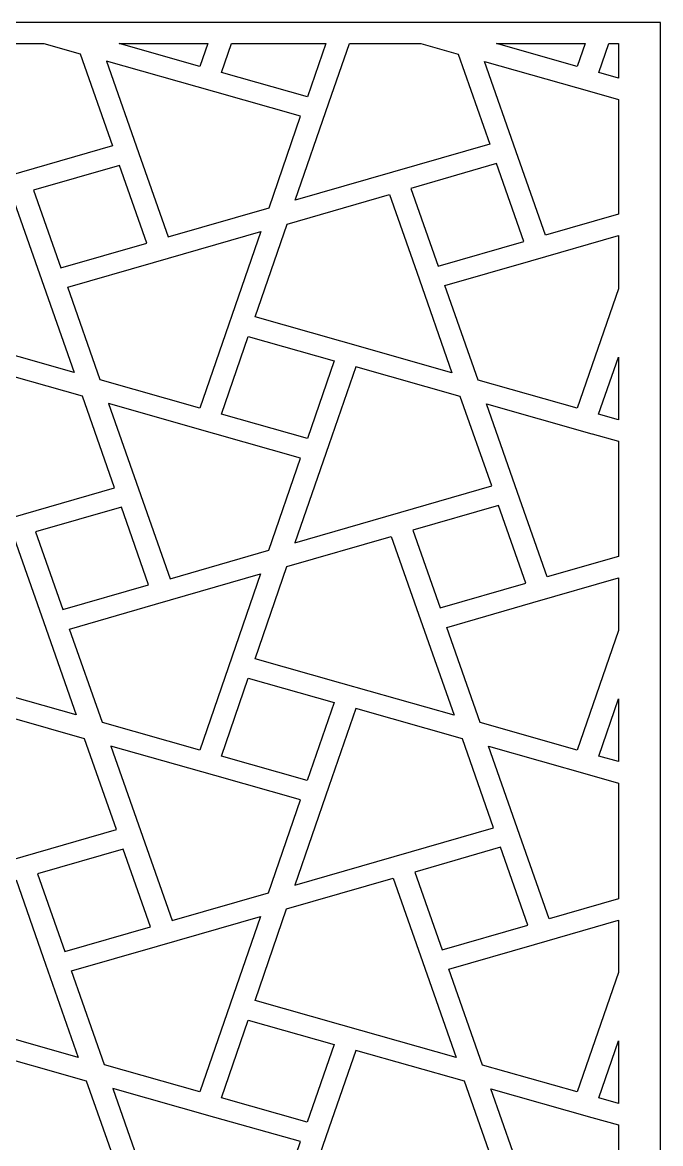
# Model space of a CAD drawing. Header units: centimetres. Extents: x 22.17 to 27, y -0.15 to 9.
# Drawn here: x 24.258 to 27, y 4.188 to 9.001 of the extents above; entities that cross this region are included whole.
import ezdxf

# ---------------------------------------------------------------- set-up
doc = ezdxf.new("R2010")
doc.units = ezdxf.units.CM
doc.header["$MEASUREMENT"] = 0
doc.layers.add('layer 1', color=7, linetype='Continuous')

msp = doc.modelspace()

# ---------------------------------------------------------------- linework, layer by layer
at = {"layer": 'layer 1', "color": 250}
for points, knots in [([(22.16623, -0.15276), (22.16623, -0.15276), (22.16623, -0.10333), (22.16623, -0.10333), (22.16623, -0.10333), (22.16623, -0.10333), (22.16623, 0.26172), (22.16623, 0.26172), (22.16623, 0.26172), (22.16623, 0.26172), (22.16623, 0.3568), (22.16623, 0.3568), (22.16623, 0.3568), (22.16623, 0.3568), (22.16623, 0.77526), (22.16623, 0.77526), (22.16623, 0.77526), (22.16623, 0.77526), (22.16623, 1.12919), (22.16623, 1.12919), (22.16623, 1.12919), (22.16623, 1.12919), (22.16623, 1.27306), (22.16623, 1.27306), (22.16623, 1.27306), (22.16623, 1.27306), (22.16623, 1.36427), (22.16623, 1.36427), (22.16623, 1.36427), (22.16623, 1.36427), (22.16623, 1.7291), (22.16623, 1.7291), (22.16623, 1.7291), (22.16623, 1.7291), (22.16623, 1.82413), (22.16623, 1.82413), (22.16623, 1.82413), (22.16623, 1.82413), (22.16623, 2.24503), (22.16623, 2.24503), (22.16623, 2.24503), (22.16623, 2.24503), (22.16623, 2.59707), (22.16623, 2.59707), (22.16623, 2.59707), (22.16623, 2.59707), (22.16623, 2.74019), (22.16623, 2.74019), (22.16623, 2.74019), (22.16623, 2.74019), (22.16623, 2.8316), (22.16623, 2.8316), (22.16623, 2.8316), (22.16623, 2.8316), (22.16623, 3.19648), (22.16623, 3.19648), (22.16623, 3.19648), (22.16623, 3.19648), (22.16623, 3.29142), (22.16623, 3.29142), (22.16623, 3.29142), (22.16623, 3.29142), (22.16623, 3.71458), (22.16623, 3.71458), (22.16623, 3.71458), (22.16623, 3.71458), (22.16623, 4.06454), (22.16623, 4.06454), (22.16623, 4.06454), (22.16623, 4.06454), (22.16623, 4.20776), (22.16623, 4.20776), (22.16623, 4.20776), (22.16623, 4.20776), (22.16623, 4.29885), (22.16623, 4.29885), (22.16623, 4.29885), (22.16623, 4.29885), (22.16623, 4.66385), (22.16623, 4.66385), (22.16623, 4.66385), (22.16623, 4.66385), (22.16623, 4.75893), (22.16623, 4.75893), (22.16623, 4.75893), (22.16623, 4.75893), (22.16623, 5.18455), (22.16623, 5.18455), (22.16623, 5.18455), (22.16623, 5.18455), (22.16623, 5.53186), (22.16623, 5.53186), (22.16623, 5.53186), (22.16623, 5.53186), (22.16623, 5.67516), (22.16623, 5.67516), (22.16623, 5.67516), (22.16623, 5.67516), (22.16623, 5.7664), (22.16623, 5.7664), (22.16623, 5.7664), (22.16623, 5.7664), (22.16623, 6.13115), (22.16623, 6.13115), (22.16623, 6.13115), (22.16623, 6.13115), (22.16623, 6.22638), (22.16623, 6.22638), (22.16623, 6.22638), (22.16623, 6.22638), (22.16623, 6.6541), (22.16623, 6.6541), (22.16623, 6.6541), (22.16623, 6.6541), (22.16623, 6.99869), (22.16623, 6.99869), (22.16623, 6.99869), (22.16623, 6.99869), (22.16623, 7.14261), (22.16623, 7.14261), (22.16623, 7.14261), (22.16623, 7.14261), (22.16623, 7.23379), (22.16623, 7.23379), (22.16623, 7.23379), (22.16623, 7.23379), (22.16623, 7.59864), (22.16623, 7.59864), (22.16623, 7.59864), (22.16623, 7.59864), (22.16623, 7.69366), (22.16623, 7.69366), (22.16623, 7.69366), (22.16623, 7.69366), (22.16623, 8.12407), (22.16623, 8.12407), (22.16623, 8.12407), (22.16623, 8.12407), (22.16623, 8.46601), (22.16623, 8.46601), (22.16623, 8.46601), (22.16623, 8.46601), (22.16623, 8.60998), (22.16623, 8.60998), (22.16623, 8.60998), (22.16623, 8.60998), (22.16623, 8.70122), (22.16623, 8.70122), (22.16623, 8.70122), (22.16623, 8.70122), (22.16623, 9.00077), (22.16623, 9.00077), (22.16623, 9.00077), (22.16623, 9.00077), (26.99977, 9.00077), (26.99977, 9.00077), (26.99977, 9.00077), (26.99977, 9.00077), (26.99977, 8.71055), (26.99977, 8.71055), (26.99977, 8.71055), (26.99977, 8.71055), (26.99977, 8.61886), (26.99977, 8.61886), (26.99977, 8.61886), (26.99977, 8.61886), (26.99977, 8.38246), (26.99977, 8.38246), (26.99977, 8.38246), (26.99977, 8.38246), (26.99977, 8.08891), (26.99977, 8.08891), (26.99977, 8.08891), (26.99977, 8.08891), (26.99977, 7.70438), (26.99977, 7.70438), (26.99977, 7.70438), (26.99977, 7.70438), (26.99977, 7.61284), (26.99977, 7.61284), (26.99977, 7.61284), (26.99977, 7.61284), (26.99977, 7.24316), (26.99977, 7.24316), (26.99977, 7.24316), (26.99977, 7.24316), (26.99977, 7.15163), (26.99977, 7.15163), (26.99977, 7.15163), (26.99977, 7.15163), (26.99977, 6.91528), (26.99977, 6.91528), (26.99977, 6.91528), (26.99977, 6.91528), (26.99977, 6.62165), (26.99977, 6.62165), (26.99977, 6.62165), (26.99977, 6.62165), (26.99977, 6.23686), (26.99977, 6.23686), (26.99977, 6.23686), (26.99977, 6.23686), (26.99977, 6.14559), (26.99977, 6.14559), (26.99977, 6.14559), (26.99977, 6.14559), (26.99977, 5.77581), (26.99977, 5.77581), (26.99977, 5.77581), (26.99977, 5.77581), (26.99977, 5.68406), (26.99977, 5.68406), (26.99977, 5.68406), (26.99977, 5.68406), (26.99977, 5.4479), (26.99977, 5.4479), (26.99977, 5.4479), (26.99977, 5.4479), (26.99977, 5.15446), (26.99977, 5.15446), (26.99977, 5.15446), (26.99977, 5.15446), (26.99977, 4.76954), (26.99977, 4.76954), (26.99977, 4.76954), (26.99977, 4.76954), (26.99977, 4.67812), (26.99977, 4.67812), (26.99977, 4.67812), (26.99977, 4.67812), (26.99977, 4.30858), (26.99977, 4.30858), (26.99977, 4.30858), (26.99977, 4.30858), (26.99977, 4.21673), (26.99977, 4.21673), (26.99977, 4.21673), (26.99977, 4.21673), (26.99977, 3.98074), (26.99977, 3.98074), (26.99977, 3.98074), (26.99977, 3.98074), (26.99977, 3.68724), (26.99977, 3.68724), (26.99977, 3.68724), (26.99977, 3.68724), (26.99977, 3.30216), (26.99977, 3.30216), (26.99977, 3.30216), (26.99977, 3.30216), (26.99977, 3.21065), (26.99977, 3.21065), (26.99977, 3.21065), (26.99977, 3.21065), (26.99977, 2.84103), (26.99977, 2.84103), (26.99977, 2.84103), (26.99977, 2.84103), (26.99977, 2.74949), (26.99977, 2.74949), (26.99977, 2.74949), (26.99977, 2.74949), (26.99977, 2.51344), (26.99977, 2.51344), (26.99977, 2.51344), (26.99977, 2.51344), (26.99977, 2.22), (26.99977, 2.22), (26.99977, 2.22), (26.99977, 2.22), (26.99977, 1.83465), (26.99977, 1.83465), (26.99977, 1.83465), (26.99977, 1.83465), (26.99977, 1.74346), (26.99977, 1.74346), (26.99977, 1.74346), (26.99977, 1.74346), (26.99977, 1.3736), (26.99977, 1.3736), (26.99977, 1.3736), (26.99977, 1.3736), (26.99977, 1.28193), (26.99977, 1.28193), (26.99977, 1.28193), (26.99977, 1.28193), (26.99977, 1.04618), (26.99977, 1.04618), (26.99977, 1.04618), (26.99977, 1.04618), (26.99977, 0.75299), (26.99977, 0.75299), (26.99977, 0.75299), (26.99977, 0.75299), (26.99977, 0.36727), (26.99977, 0.36727), (26.99977, 0.36727), (26.99977, 0.36727), (26.99977, 0.27598), (26.99977, 0.27598), (26.99977, 0.27598), (26.99977, 0.27598), (26.99977, -0.09355), (26.99977, -0.09355), (26.99977, -0.09355), (26.99977, -0.09355), (26.99977, -0.15276), (26.99977, -0.15276), (26.99977, -0.15276), (26.99977, -0.15276), (22.16623, -0.15276), (22.16623, -0.15276)], [0, 0, 0, 0, 0.0126582, 0.0126582, 0.0126582, 0.0126582, 0.0253165, 0.0253165, 0.0253165, 0.0253165, 0.0379747, 0.0379747, 0.0379747, 0.0379747, 0.0506329, 0.0506329, 0.0506329, 0.0506329, 0.0632911, 0.0632911, 0.0632911, 0.0632911, 0.0759494, 0.0759494, 0.0759494, 0.0759494, 0.0886076, 0.0886076, 0.0886076, 0.0886076, 0.1012658, 0.1012658, 0.1012658, 0.1012658, 0.1139241, 0.1139241, 0.1139241, 0.1139241, 0.1265823, 0.1265823, 0.1265823, 0.1265823, 0.1392405, 0.1392405, 0.1392405, 0.1392405, 0.1518987, 0.1518987, 0.1518987, 0.1518987, 0.164557, 0.164557, 0.164557, 0.164557, 0.1772152, 0.1772152, 0.1772152, 0.1772152, 0.1898734, 0.1898734, 0.1898734, 0.1898734, 0.2025316, 0.2025316, 0.2025316, 0.2025316, 0.2151899, 0.2151899, 0.2151899, 0.2151899, 0.2278481, 0.2278481, 0.2278481, 0.2278481, 0.2405063, 0.2405063, 0.2405063, 0.2405063, 0.2531646, 0.2531646, 0.2531646, 0.2531646, 0.2658228, 0.2658228, 0.2658228, 0.2658228, 0.278481, 0.278481, 0.278481, 0.278481, 0.2911392, 0.2911392, 0.2911392, 0.2911392, 0.3037975, 0.3037975, 0.3037975, 0.3037975, 0.3164557, 0.3164557, 0.3164557, 0.3164557, 0.3291139, 0.3291139, 0.3291139, 0.3291139, 0.3417722, 0.3417722, 0.3417722, 0.3417722, 0.3544304, 0.3544304, 0.3544304, 0.3544304, 0.3670886, 0.3670886, 0.3670886, 0.3670886, 0.3797468, 0.3797468, 0.3797468, 0.3797468, 0.3924051, 0.3924051, 0.3924051, 0.3924051, 0.4050633, 0.4050633, 0.4050633, 0.4050633, 0.4177215, 0.4177215, 0.4177215, 0.4177215, 0.4303797, 0.4303797, 0.4303797, 0.4303797, 0.443038, 0.443038, 0.443038, 0.443038, 0.4556962, 0.4556962, 0.4556962, 0.4556962, 0.4683544, 0.4683544, 0.4683544, 0.4683544, 0.4810127, 0.4810127, 0.4810127, 0.4810127, 0.4936709, 0.4936709, 0.4936709, 0.4936709, 0.5063291, 0.5063291, 0.5063291, 0.5063291, 0.5189873, 0.5189873, 0.5189873, 0.5189873, 0.5316456, 0.5316456, 0.5316456, 0.5316456, 0.5443038, 0.5443038, 0.5443038, 0.5443038, 0.556962, 0.556962, 0.556962, 0.556962, 0.5696203, 0.5696203, 0.5696203, 0.5696203, 0.5822785, 0.5822785, 0.5822785, 0.5822785, 0.5949367, 0.5949367, 0.5949367, 0.5949367, 0.6075949, 0.6075949, 0.6075949, 0.6075949, 0.6202532, 0.6202532, 0.6202532, 0.6202532, 0.6329114, 0.6329114, 0.6329114, 0.6329114, 0.6455696, 0.6455696, 0.6455696, 0.6455696, 0.6582278, 0.6582278, 0.6582278, 0.6582278, 0.6708861, 0.6708861, 0.6708861, 0.6708861, 0.6835443, 0.6835443, 0.6835443, 0.6835443, 0.6962025, 0.6962025, 0.6962025, 0.6962025, 0.7088608, 0.7088608, 0.7088608, 0.7088608, 0.721519, 0.721519, 0.721519, 0.721519, 0.7341772, 0.7341772, 0.7341772, 0.7341772, 0.7468354, 0.7468354, 0.7468354, 0.7468354, 0.7594937, 0.7594937, 0.7594937, 0.7594937, 0.7721519, 0.7721519, 0.7721519, 0.7721519, 0.7848101, 0.7848101, 0.7848101, 0.7848101, 0.7974684, 0.7974684, 0.7974684, 0.7974684, 0.8101266, 0.8101266, 0.8101266, 0.8101266, 0.8227848, 0.8227848, 0.8227848, 0.8227848, 0.835443, 0.835443, 0.835443, 0.835443, 0.8481013, 0.8481013, 0.8481013, 0.8481013, 0.8607595, 0.8607595, 0.8607595, 0.8607595, 0.8734177, 0.8734177, 0.8734177, 0.8734177, 0.8860759, 0.8860759, 0.8860759, 0.8860759, 0.8987342, 0.8987342, 0.8987342, 0.8987342, 0.9113924, 0.9113924, 0.9113924, 0.9113924, 0.9240506, 0.9240506, 0.9240506, 0.9240506, 0.9367089, 0.9367089, 0.9367089, 0.9367089, 0.9493671, 0.9493671, 0.9493671, 0.9493671, 0.9620253, 0.9620253, 0.9620253, 0.9620253, 0.9746835, 0.9746835, 0.9746835, 0.9746835, 1, 1, 1, 1]), ([(24.3498, 8.91014), (24.3498, 8.91014), (24.04172, 8.91014), (24.04172, 8.91014), (24.04172, 8.91014), (24.04172, 8.91014), (23.95377, 8.65534), (23.95377, 8.65534), (23.95377, 8.65534), (23.95377, 8.65534), (23.80652, 8.22895), (23.80652, 8.22895), (23.80652, 8.22895), (23.80652, 8.22895), (24.64537, 8.47048), (24.64537, 8.47048), (24.64537, 8.47048), (24.64537, 8.47048), (24.50671, 8.86576), (24.50671, 8.86576), (24.50671, 8.86576), (24.50671, 8.86576), (24.3498, 8.91014), (24.3498, 8.91014)], [0, 0, 0, 0, 0.1428571, 0.1428571, 0.1428571, 0.1428571, 0.2857143, 0.2857143, 0.2857143, 0.2857143, 0.4285714, 0.4285714, 0.4285714, 0.4285714, 0.5714286, 0.5714286, 0.5714286, 0.5714286, 0.7142857, 0.7142857, 0.7142857, 0.7142857, 1, 1, 1, 1]), ([(25.05475, 8.91014), (25.05475, 8.91014), (24.67403, 8.91014), (24.67403, 8.91014), (24.67403, 8.91014), (24.67403, 8.91014), (25.02087, 8.81199), (25.02087, 8.81199), (25.02087, 8.81199), (25.02087, 8.81199), (25.05475, 8.91014), (25.05475, 8.91014)], [0, 0, 0, 0, 0.25, 0.25, 0.25, 0.25, 0.5, 0.5, 0.5, 0.5, 1, 1, 1, 1]), ([(25.56124, 8.91014), (25.56124, 8.91014), (25.15605, 8.91014), (25.15605, 8.91014), (25.15605, 8.91014), (25.15605, 8.91014), (25.11315, 8.78577), (25.11315, 8.78577), (25.11315, 8.78577), (25.11315, 8.78577), (25.48226, 8.68134), (25.48226, 8.68134), (25.48226, 8.68134), (25.48226, 8.68134), (25.56124, 8.91014), (25.56124, 8.91014)], [0, 0, 0, 0, 0.2, 0.2, 0.2, 0.2, 0.4, 0.4, 0.4, 0.4, 0.6, 0.6, 0.6, 0.6, 1, 1, 1, 1]), ([(25.97028, 8.91014), (25.97028, 8.91014), (25.66249, 8.91014), (25.66249, 8.91014), (25.66249, 8.91014), (25.66249, 8.91014), (25.57454, 8.65534), (25.57454, 8.65534), (25.57454, 8.65534), (25.57454, 8.65534), (25.42999, 8.23717), (25.42999, 8.23717), (25.42999, 8.23717), (25.42999, 8.23717), (26.26614, 8.47781), (26.26614, 8.47781), (26.26614, 8.47781), (26.26614, 8.47781), (26.13018, 8.86487), (26.13018, 8.86487), (26.13018, 8.86487), (26.13018, 8.86487), (25.97028, 8.91014), (25.97028, 8.91014)], [0, 0, 0, 0, 0.1428571, 0.1428571, 0.1428571, 0.1428571, 0.2857143, 0.2857143, 0.2857143, 0.2857143, 0.4285714, 0.4285714, 0.4285714, 0.4285714, 0.5714286, 0.5714286, 0.5714286, 0.5714286, 0.7142857, 0.7142857, 0.7142857, 0.7142857, 1, 1, 1, 1]), ([(26.67553, 8.91014), (26.67553, 8.91014), (26.29444, 8.91014), (26.29444, 8.91014), (26.29444, 8.91014), (26.29444, 8.91014), (26.64163, 8.81199), (26.64163, 8.81199), (26.64163, 8.81199), (26.64163, 8.81199), (26.67553, 8.91014), (26.67553, 8.91014)], [0, 0, 0, 0, 0.25, 0.25, 0.25, 0.25, 0.5, 0.5, 0.5, 0.5, 1, 1, 1, 1]), ([(26.81852, 8.91014), (26.81852, 8.91014), (26.77684, 8.91014), (26.77684, 8.91014), (26.77684, 8.91014), (26.77684, 8.91014), (26.73391, 8.78577), (26.73391, 8.78577), (26.73391, 8.78577), (26.73391, 8.78577), (26.81852, 8.76184), (26.81852, 8.76184), (26.81852, 8.76184), (26.81852, 8.76184), (26.81852, 8.91014), (26.81852, 8.91014)], [0, 0, 0, 0, 0.2, 0.2, 0.2, 0.2, 0.4, 0.4, 0.4, 0.4, 0.6, 0.6, 0.6, 0.6, 1, 1, 1, 1]), ([(25.08419, 8.70245), (25.08419, 8.70245), (25.4533, 8.59802), (25.4533, 8.59802), (25.4533, 8.59802), (25.4533, 8.59802), (25.31783, 8.20473), (25.31783, 8.20473), (25.31783, 8.20473), (25.31783, 8.20473), (24.88417, 8.07986), (24.88417, 8.07986), (24.88417, 8.07986), (24.88417, 8.07986), (24.76686, 8.4136), (24.76686, 8.4136), (24.76686, 8.4136), (24.76686, 8.4136), (24.61936, 8.83399), (24.61936, 8.83399), (24.61936, 8.83399), (24.61936, 8.83399), (25.08419, 8.70223), (25.08419, 8.70223), (25.08419, 8.70223), (25.08419, 8.70223), (25.08419, 8.70245), (25.08419, 8.70245)], [0, 0, 0, 0, 0.125, 0.125, 0.125, 0.125, 0.25, 0.25, 0.25, 0.25, 0.375, 0.375, 0.375, 0.375, 0.5, 0.5, 0.5, 0.5, 0.625, 0.625, 0.625, 0.625, 0.75, 0.75, 0.75, 0.75, 1, 1, 1, 1]), ([(26.81852, 8.67025), (26.81852, 8.67025), (26.70495, 8.70245), (26.70495, 8.70245), (26.70495, 8.70245), (26.70495, 8.70245), (26.24282, 8.8331), (26.24282, 8.8331), (26.24282, 8.8331), (26.24282, 8.8331), (26.38762, 8.42093), (26.38762, 8.42093), (26.38762, 8.42093), (26.38762, 8.42093), (26.50493, 8.08719), (26.50493, 8.08719), (26.50493, 8.08719), (26.50493, 8.08719), (26.81852, 8.17757), (26.81852, 8.17757), (26.81852, 8.17757), (26.81852, 8.17757), (26.81852, 8.67025), (26.81852, 8.67025)], [0, 0, 0, 0, 0.1428571, 0.1428571, 0.1428571, 0.1428571, 0.2857143, 0.2857143, 0.2857143, 0.2857143, 0.4285714, 0.4285714, 0.4285714, 0.4285714, 0.5714286, 0.5714286, 0.5714286, 0.5714286, 0.7142857, 0.7142857, 0.7142857, 0.7142857, 1, 1, 1, 1]), ([(24.67482, 8.38715), (24.67482, 8.38715), (24.79214, 8.05342), (24.79214, 8.05342), (24.79214, 8.05342), (24.79214, 8.05342), (24.42351, 7.94721), (24.42351, 7.94721), (24.42351, 7.94721), (24.42351, 7.94721), (24.3062, 8.28095), (24.3062, 8.28095), (24.3062, 8.28095), (24.3062, 8.28095), (24.67482, 8.38715), (24.67482, 8.38715)], [0, 0, 0, 0, 0.2, 0.2, 0.2, 0.2, 0.4, 0.4, 0.4, 0.4, 0.6, 0.6, 0.6, 0.6, 1, 1, 1, 1]), ([(26.29534, 8.39449), (26.29534, 8.39449), (26.41266, 8.06075), (26.41266, 8.06075), (26.41266, 8.06075), (26.41266, 8.06075), (26.04403, 7.95454), (26.04403, 7.95454), (26.04403, 7.95454), (26.04403, 7.95454), (25.92697, 8.28828), (25.92697, 8.28828), (25.92697, 8.28828), (25.92697, 8.28828), (26.29534, 8.39449), (26.29534, 8.39449)], [0, 0, 0, 0, 0.2, 0.2, 0.2, 0.2, 0.4, 0.4, 0.4, 0.4, 0.6, 0.6, 0.6, 0.6, 1, 1, 1, 1]), ([(24.00556, 7.63191), (24.00556, 7.63191), (24.47996, 7.49771), (24.47996, 7.49771), (24.47996, 7.49771), (24.47996, 7.49771), (24.33123, 7.92077), (24.33123, 7.92077), (24.33123, 7.92077), (24.33123, 7.92077), (24.21417, 8.25428), (24.21417, 8.25428), (24.21417, 8.25428), (24.21417, 8.25428), (23.77143, 8.12696), (23.77143, 8.12696), (23.77143, 8.12696), (23.77143, 8.12696), (23.63669, 7.73635), (23.63669, 7.73635), (23.63669, 7.73635), (23.63669, 7.73635), (24.00556, 7.63191), (24.00556, 7.63191)], [0, 0, 0, 0, 0.1428571, 0.1428571, 0.1428571, 0.1428571, 0.2857143, 0.2857143, 0.2857143, 0.2857143, 0.4285714, 0.4285714, 0.4285714, 0.4285714, 0.5714286, 0.5714286, 0.5714286, 0.5714286, 0.7142857, 0.7142857, 0.7142857, 0.7142857, 1, 1, 1, 1]), ([(25.62632, 7.63191), (25.62632, 7.63191), (26.10342, 7.49704), (26.10342, 7.49704), (26.10342, 7.49704), (26.10342, 7.49704), (25.952, 7.9281), (25.952, 7.9281), (25.952, 7.9281), (25.952, 7.9281), (25.83469, 8.26184), (25.83469, 8.26184), (25.83469, 8.26184), (25.83469, 8.26184), (25.39514, 8.13519), (25.39514, 8.13519), (25.39514, 8.13519), (25.39514, 8.13519), (25.25721, 7.73635), (25.25721, 7.73635), (25.25721, 7.73635), (25.25721, 7.73635), (25.62632, 7.63191), (25.62632, 7.63191)], [0, 0, 0, 0, 0.1428571, 0.1428571, 0.1428571, 0.1428571, 0.2857143, 0.2857143, 0.2857143, 0.2857143, 0.4285714, 0.4285714, 0.4285714, 0.4285714, 0.5714286, 0.5714286, 0.5714286, 0.5714286, 0.7142857, 0.7142857, 0.7142857, 0.7142857, 1, 1, 1, 1]), ([(24.59261, 7.46593), (24.59261, 7.46593), (25.02062, 7.34462), (25.02062, 7.34462), (25.02062, 7.34462), (25.02062, 7.34462), (25.28249, 8.10274), (25.28249, 8.10274), (25.28249, 8.10274), (25.28249, 8.10274), (24.82134, 7.96987), (24.82134, 7.96987), (24.82134, 7.96987), (24.82134, 7.96987), (24.45272, 7.86388), (24.45272, 7.86388), (24.45272, 7.86388), (24.45272, 7.86388), (24.59261, 7.46593), (24.59261, 7.46593)], [0, 0, 0, 0, 0.1666667, 0.1666667, 0.1666667, 0.1666667, 0.3333333, 0.3333333, 0.3333333, 0.3333333, 0.5, 0.5, 0.5, 0.5, 0.6666667, 0.6666667, 0.6666667, 0.6666667, 1, 1, 1, 1]), ([(26.21607, 7.46504), (26.21607, 7.46504), (26.64163, 7.34462), (26.64163, 7.34462), (26.64163, 7.34462), (26.64163, 7.34462), (26.81852, 7.85698), (26.81852, 7.85698), (26.81852, 7.85698), (26.81852, 7.85698), (26.81852, 8.08569), (26.81852, 8.08569), (26.81852, 8.08569), (26.81852, 8.08569), (26.44211, 7.9772), (26.44211, 7.9772), (26.44211, 7.9772), (26.44211, 7.9772), (26.07348, 7.87122), (26.07348, 7.87122), (26.07348, 7.87122), (26.07348, 7.87122), (26.21607, 7.46504), (26.21607, 7.46504)], [0, 0, 0, 0, 0.1428571, 0.1428571, 0.1428571, 0.1428571, 0.2857143, 0.2857143, 0.2857143, 0.2857143, 0.4285714, 0.4285714, 0.4285714, 0.4285714, 0.5714286, 0.5714286, 0.5714286, 0.5714286, 0.7142857, 0.7142857, 0.7142857, 0.7142857, 1, 1, 1, 1]), ([(25.48226, 7.21396), (25.48226, 7.21396), (25.59761, 7.54837), (25.59761, 7.54837), (25.59761, 7.54837), (25.59761, 7.54837), (25.2285, 7.6528), (25.2285, 7.6528), (25.2285, 7.6528), (25.2285, 7.6528), (25.11315, 7.31862), (25.11315, 7.31862), (25.11315, 7.31862), (25.11315, 7.31862), (25.48226, 7.21396), (25.48226, 7.21396)], [0, 0, 0, 0, 0.2, 0.2, 0.2, 0.2, 0.4, 0.4, 0.4, 0.4, 0.6, 0.6, 0.6, 0.6, 1, 1, 1, 1]), ([(26.81852, 7.56421), (26.81852, 7.56421), (26.73367, 7.3184), (26.73367, 7.3184), (26.73367, 7.3184), (26.73367, 7.3184), (26.81852, 7.29441), (26.81852, 7.29441), (26.81852, 7.29441), (26.81852, 7.29441), (26.81852, 7.56421), (26.81852, 7.56421)], [0, 0, 0, 0, 0.25, 0.25, 0.25, 0.25, 0.5, 0.5, 0.5, 0.5, 1, 1, 1, 1]), ([(23.95353, 7.18797), (23.95353, 7.18797), (24.06912, 7.52215), (24.06912, 7.52215), (24.06912, 7.52215), (24.06912, 7.52215), (24.51579, 7.39572), (24.51579, 7.39572), (24.51579, 7.39572), (24.51579, 7.39572), (24.65372, 7.00288), (24.65372, 7.00288), (24.65372, 7.00288), (24.65372, 7.00288), (23.80579, 6.75869), (23.80579, 6.75869), (23.80579, 6.75869), (23.80579, 6.75869), (23.95353, 7.18797), (23.95353, 7.18797)], [0, 0, 0, 0, 0.1666667, 0.1666667, 0.1666667, 0.1666667, 0.3333333, 0.3333333, 0.3333333, 0.3333333, 0.5, 0.5, 0.5, 0.5, 0.6666667, 0.6666667, 0.6666667, 0.6666667, 1, 1, 1, 1]), ([(25.57454, 7.18797), (25.57454, 7.18797), (25.68989, 7.52215), (25.68989, 7.52215), (25.68989, 7.52215), (25.68989, 7.52215), (26.13926, 7.39483), (26.13926, 7.39483), (26.13926, 7.39483), (26.13926, 7.39483), (26.27424, 7.01066), (26.27424, 7.01066), (26.27424, 7.01066), (26.27424, 7.01066), (25.42901, 6.76713), (25.42901, 6.76713), (25.42901, 6.76713), (25.42901, 6.76713), (25.57454, 7.18797), (25.57454, 7.18797)], [0, 0, 0, 0, 0.1666667, 0.1666667, 0.1666667, 0.1666667, 0.3333333, 0.3333333, 0.3333333, 0.3333333, 0.5, 0.5, 0.5, 0.5, 0.6666667, 0.6666667, 0.6666667, 0.6666667, 1, 1, 1, 1]), ([(25.08419, 7.23485), (25.08419, 7.23485), (25.4533, 7.13042), (25.4533, 7.13042), (25.4533, 7.13042), (25.4533, 7.13042), (25.3166, 6.73469), (25.3166, 6.73469), (25.3166, 6.73469), (25.3166, 6.73469), (24.89227, 6.6127), (24.89227, 6.6127), (24.89227, 6.6127), (24.89227, 6.6127), (24.7752, 6.946), (24.7752, 6.946), (24.7752, 6.946), (24.7752, 6.946), (24.62819, 7.36417), (24.62819, 7.36417), (24.62819, 7.36417), (24.62819, 7.36417), (25.08419, 7.23485), (25.08419, 7.23485)], [0, 0, 0, 0, 0.1428571, 0.1428571, 0.1428571, 0.1428571, 0.2857143, 0.2857143, 0.2857143, 0.2857143, 0.4285714, 0.4285714, 0.4285714, 0.4285714, 0.5714286, 0.5714286, 0.5714286, 0.5714286, 0.7142857, 0.7142857, 0.7142857, 0.7142857, 1, 1, 1, 1]), ([(26.81852, 7.20284), (26.81852, 7.20284), (26.7052, 7.23485), (26.7052, 7.23485), (26.7052, 7.23485), (26.7052, 7.23485), (26.70495, 7.23485), (26.70495, 7.23485), (26.70495, 7.23485), (26.70495, 7.23485), (26.2519, 7.36328), (26.2519, 7.36328), (26.2519, 7.36328), (26.2519, 7.36328), (26.39572, 6.95377), (26.39572, 6.95377), (26.39572, 6.95377), (26.39572, 6.95377), (26.51303, 6.62004), (26.51303, 6.62004), (26.51303, 6.62004), (26.51303, 6.62004), (26.81852, 6.70789), (26.81852, 6.70789), (26.81852, 6.70789), (26.81852, 6.70789), (26.81852, 7.20284), (26.81852, 7.20284)], [0, 0, 0, 0, 0.125, 0.125, 0.125, 0.125, 0.25, 0.25, 0.25, 0.25, 0.375, 0.375, 0.375, 0.375, 0.5, 0.5, 0.5, 0.5, 0.625, 0.625, 0.625, 0.625, 0.75, 0.75, 0.75, 0.75, 1, 1, 1, 1]), ([(24.68292, 6.91956), (24.68292, 6.91956), (24.80023, 6.58604), (24.80023, 6.58604), (24.80023, 6.58604), (24.80023, 6.58604), (24.43161, 6.47983), (24.43161, 6.47983), (24.43161, 6.47983), (24.43161, 6.47983), (24.3143, 6.81335), (24.3143, 6.81335), (24.3143, 6.81335), (24.3143, 6.81335), (24.68292, 6.91956), (24.68292, 6.91956)], [0, 0, 0, 0, 0.2, 0.2, 0.2, 0.2, 0.4, 0.4, 0.4, 0.4, 0.6, 0.6, 0.6, 0.6, 1, 1, 1, 1]), ([(26.30369, 6.92711), (26.30369, 6.92711), (26.42075, 6.59337), (26.42075, 6.59337), (26.42075, 6.59337), (26.42075, 6.59337), (26.05213, 6.48739), (26.05213, 6.48739), (26.05213, 6.48739), (26.05213, 6.48739), (25.93506, 6.8209), (25.93506, 6.8209), (25.93506, 6.8209), (25.93506, 6.8209), (26.30369, 6.92711), (26.30369, 6.92711)], [0, 0, 0, 0, 0.2, 0.2, 0.2, 0.2, 0.4, 0.4, 0.4, 0.4, 0.6, 0.6, 0.6, 0.6, 1, 1, 1, 1]), ([(24.0058, 6.16454), (24.0058, 6.16454), (24.48904, 6.02789), (24.48904, 6.02789), (24.48904, 6.02789), (24.48904, 6.02789), (24.33933, 6.45339), (24.33933, 6.45339), (24.33933, 6.45339), (24.33933, 6.45339), (24.22227, 6.78691), (24.22227, 6.78691), (24.22227, 6.78691), (24.22227, 6.78691), (23.77045, 6.6567), (23.77045, 6.6567), (23.77045, 6.6567), (23.77045, 6.6567), (23.63644, 6.26897), (23.63644, 6.26897), (23.63644, 6.26897), (23.63644, 6.26897), (24.0058, 6.16454), (24.0058, 6.16454)], [0, 0, 0, 0, 0.1428571, 0.1428571, 0.1428571, 0.1428571, 0.2857143, 0.2857143, 0.2857143, 0.2857143, 0.4285714, 0.4285714, 0.4285714, 0.4285714, 0.5714286, 0.5714286, 0.5714286, 0.5714286, 0.7142857, 0.7142857, 0.7142857, 0.7142857, 1, 1, 1, 1]), ([(25.62632, 6.16431), (25.62632, 6.16431), (26.1125, 6.027), (26.1125, 6.027), (26.1125, 6.027), (26.1125, 6.027), (25.9601, 6.46072), (25.9601, 6.46072), (25.9601, 6.46072), (25.9601, 6.46072), (25.84279, 6.79446), (25.84279, 6.79446), (25.84279, 6.79446), (25.84279, 6.79446), (25.39416, 6.66514), (25.39416, 6.66514), (25.39416, 6.66514), (25.39416, 6.66514), (25.25721, 6.26875), (25.25721, 6.26875), (25.25721, 6.26875), (25.25721, 6.26875), (25.62632, 6.16431), (25.62632, 6.16431)], [0, 0, 0, 0, 0.1428571, 0.1428571, 0.1428571, 0.1428571, 0.2857143, 0.2857143, 0.2857143, 0.2857143, 0.4285714, 0.4285714, 0.4285714, 0.4285714, 0.5714286, 0.5714286, 0.5714286, 0.5714286, 0.7142857, 0.7142857, 0.7142857, 0.7142857, 1, 1, 1, 1]), ([(24.60169, 5.99589), (24.60169, 5.99589), (25.02062, 5.87724), (25.02062, 5.87724), (25.02062, 5.87724), (25.02062, 5.87724), (25.28151, 6.63292), (25.28151, 6.63292), (25.28151, 6.63292), (25.28151, 6.63292), (24.82944, 6.50272), (24.82944, 6.50272), (24.82944, 6.50272), (24.82944, 6.50272), (24.46082, 6.39651), (24.46082, 6.39651), (24.46082, 6.39651), (24.46082, 6.39651), (24.60169, 5.99589), (24.60169, 5.99589)], [0, 0, 0, 0, 0.1666667, 0.1666667, 0.1666667, 0.1666667, 0.3333333, 0.3333333, 0.3333333, 0.3333333, 0.5, 0.5, 0.5, 0.5, 0.6666667, 0.6666667, 0.6666667, 0.6666667, 1, 1, 1, 1]), ([(26.22515, 5.995), (26.22515, 5.995), (26.64163, 5.87724), (26.64163, 5.87724), (26.64163, 5.87724), (26.64163, 5.87724), (26.81852, 6.3902), (26.81852, 6.3902), (26.81852, 6.3902), (26.81852, 6.3902), (26.81852, 6.61604), (26.81852, 6.61604), (26.81852, 6.61604), (26.81852, 6.61604), (26.45021, 6.51005), (26.45021, 6.51005), (26.45021, 6.51005), (26.45021, 6.51005), (26.08158, 6.40384), (26.08158, 6.40384), (26.08158, 6.40384), (26.08158, 6.40384), (26.22515, 5.995), (26.22515, 5.995)], [0, 0, 0, 0, 0.1428571, 0.1428571, 0.1428571, 0.1428571, 0.2857143, 0.2857143, 0.2857143, 0.2857143, 0.4285714, 0.4285714, 0.4285714, 0.4285714, 0.5714286, 0.5714286, 0.5714286, 0.5714286, 0.7142857, 0.7142857, 0.7142857, 0.7142857, 1, 1, 1, 1]), ([(25.48202, 5.74681), (25.48202, 5.74681), (25.59761, 6.08099), (25.59761, 6.08099), (25.59761, 6.08099), (25.59761, 6.08099), (25.22825, 6.18542), (25.22825, 6.18542), (25.22825, 6.18542), (25.22825, 6.18542), (25.1129, 5.85124), (25.1129, 5.85124), (25.1129, 5.85124), (25.1129, 5.85124), (25.48202, 5.74681), (25.48202, 5.74681)], [0, 0, 0, 0, 0.2, 0.2, 0.2, 0.2, 0.4, 0.4, 0.4, 0.4, 0.6, 0.6, 0.6, 0.6, 1, 1, 1, 1]), ([(26.81852, 6.09687), (26.81852, 6.09687), (26.73391, 5.85124), (26.73391, 5.85124), (26.73391, 5.85124), (26.73391, 5.85124), (26.81852, 5.82724), (26.81852, 5.82724), (26.81852, 5.82724), (26.81852, 5.82724), (26.81852, 6.09687), (26.81852, 6.09687)], [0, 0, 0, 0, 0.25, 0.25, 0.25, 0.25, 0.5, 0.5, 0.5, 0.5, 1, 1, 1, 1]), ([(23.95353, 5.72059), (23.95353, 5.72059), (24.06888, 6.05499), (24.06888, 6.05499), (24.06888, 6.05499), (24.06888, 6.05499), (24.52463, 5.9259), (24.52463, 5.9259), (24.52463, 5.9259), (24.52463, 5.9259), (24.66182, 5.53572), (24.66182, 5.53572), (24.66182, 5.53572), (24.66182, 5.53572), (23.80456, 5.28887), (23.80456, 5.28887), (23.80456, 5.28887), (23.80456, 5.28887), (23.95353, 5.72059), (23.95353, 5.72059)], [0, 0, 0, 0, 0.1666667, 0.1666667, 0.1666667, 0.1666667, 0.3333333, 0.3333333, 0.3333333, 0.3333333, 0.5, 0.5, 0.5, 0.5, 0.6666667, 0.6666667, 0.6666667, 0.6666667, 1, 1, 1, 1]), ([(25.57454, 5.72059), (25.57454, 5.72059), (25.68989, 6.05477), (25.68989, 6.05477), (25.68989, 6.05477), (25.68989, 6.05477), (26.14834, 5.92501), (26.14834, 5.92501), (26.14834, 5.92501), (26.14834, 5.92501), (26.28258, 5.54306), (26.28258, 5.54306), (26.28258, 5.54306), (26.28258, 5.54306), (25.42827, 5.29709), (25.42827, 5.29709), (25.42827, 5.29709), (25.42827, 5.29709), (25.57454, 5.72059), (25.57454, 5.72059)], [0, 0, 0, 0, 0.1666667, 0.1666667, 0.1666667, 0.1666667, 0.3333333, 0.3333333, 0.3333333, 0.3333333, 0.5, 0.5, 0.5, 0.5, 0.6666667, 0.6666667, 0.6666667, 0.6666667, 1, 1, 1, 1]), ([(25.08419, 5.76747), (25.08419, 5.76747), (25.4533, 5.66304), (25.4533, 5.66304), (25.4533, 5.66304), (25.4533, 5.66304), (25.31562, 5.26465), (25.31562, 5.26465), (25.31562, 5.26465), (25.31562, 5.26465), (24.90061, 5.14511), (24.90061, 5.14511), (24.90061, 5.14511), (24.90061, 5.14511), (24.7833, 5.47884), (24.7833, 5.47884), (24.7833, 5.47884), (24.7833, 5.47884), (24.63752, 5.89413), (24.63752, 5.89413), (24.63752, 5.89413), (24.63752, 5.89413), (25.08419, 5.76747), (25.08419, 5.76747)], [0, 0, 0, 0, 0.1428571, 0.1428571, 0.1428571, 0.1428571, 0.2857143, 0.2857143, 0.2857143, 0.2857143, 0.4285714, 0.4285714, 0.4285714, 0.4285714, 0.5714286, 0.5714286, 0.5714286, 0.5714286, 0.7142857, 0.7142857, 0.7142857, 0.7142857, 1, 1, 1, 1]), ([(26.81852, 5.73534), (26.81852, 5.73534), (26.70495, 5.76747), (26.70495, 5.76747), (26.70495, 5.76747), (26.70495, 5.76747), (26.26098, 5.89324), (26.26098, 5.89324), (26.26098, 5.89324), (26.26098, 5.89324), (26.40407, 5.48617), (26.40407, 5.48617), (26.40407, 5.48617), (26.40407, 5.48617), (26.52113, 5.15244), (26.52113, 5.15244), (26.52113, 5.15244), (26.52113, 5.15244), (26.81852, 5.23808), (26.81852, 5.23808), (26.81852, 5.23808), (26.81852, 5.23808), (26.81852, 5.73534), (26.81852, 5.73534)], [0, 0, 0, 0, 0.1428571, 0.1428571, 0.1428571, 0.1428571, 0.2857143, 0.2857143, 0.2857143, 0.2857143, 0.4285714, 0.4285714, 0.4285714, 0.4285714, 0.5714286, 0.5714286, 0.5714286, 0.5714286, 0.7142857, 0.7142857, 0.7142857, 0.7142857, 1, 1, 1, 1]), ([(24.69127, 5.45218), (24.69127, 5.45218), (24.80833, 5.11866), (24.80833, 5.11866), (24.80833, 5.11866), (24.80833, 5.11866), (24.43971, 5.01246), (24.43971, 5.01246), (24.43971, 5.01246), (24.43971, 5.01246), (24.32264, 5.34619), (24.32264, 5.34619), (24.32264, 5.34619), (24.32264, 5.34619), (24.69127, 5.45218), (24.69127, 5.45218)], [0, 0, 0, 0, 0.2, 0.2, 0.2, 0.2, 0.4, 0.4, 0.4, 0.4, 0.6, 0.6, 0.6, 0.6, 1, 1, 1, 1]), ([(26.31179, 5.45973), (26.31179, 5.45973), (26.4291, 5.126), (26.4291, 5.126), (26.4291, 5.126), (26.4291, 5.126), (26.06072, 5.01979), (26.06072, 5.01979), (26.06072, 5.01979), (26.06072, 5.01979), (25.94341, 5.35352), (25.94341, 5.35352), (25.94341, 5.35352), (25.94341, 5.35352), (26.31179, 5.45973), (26.31179, 5.45973)], [0, 0, 0, 0, 0.2, 0.2, 0.2, 0.2, 0.4, 0.4, 0.4, 0.4, 0.6, 0.6, 0.6, 0.6, 1, 1, 1, 1]), ([(24.00556, 4.69716), (24.00556, 4.69716), (24.49812, 4.55784), (24.49812, 4.55784), (24.49812, 4.55784), (24.49812, 4.55784), (24.34768, 4.98579), (24.34768, 4.98579), (24.34768, 4.98579), (24.34768, 4.98579), (24.23037, 5.31953), (24.23037, 5.31953), (24.23037, 5.31953), (24.23037, 5.31953), (23.76946, 5.18688), (23.76946, 5.18688), (23.76946, 5.18688), (23.76946, 5.18688), (23.63644, 4.80159), (23.63644, 4.80159), (23.63644, 4.80159), (23.63644, 4.80159), (24.00556, 4.69716), (24.00556, 4.69716)], [0, 0, 0, 0, 0.1428571, 0.1428571, 0.1428571, 0.1428571, 0.2857143, 0.2857143, 0.2857143, 0.2857143, 0.4285714, 0.4285714, 0.4285714, 0.4285714, 0.5714286, 0.5714286, 0.5714286, 0.5714286, 0.7142857, 0.7142857, 0.7142857, 0.7142857, 1, 1, 1, 1]), ([(25.62632, 4.69694), (25.62632, 4.69694), (26.12159, 4.55696), (26.12159, 4.55696), (26.12159, 4.55696), (26.12159, 4.55696), (25.9682, 4.99335), (25.9682, 4.99335), (25.9682, 4.99335), (25.9682, 4.99335), (25.96844, 4.99335), (25.96844, 4.99335), (25.96844, 4.99335), (25.96844, 4.99335), (25.85138, 5.32708), (25.85138, 5.32708), (25.85138, 5.32708), (25.85138, 5.32708), (25.39317, 5.1951), (25.39317, 5.1951), (25.39317, 5.1951), (25.39317, 5.1951), (25.25721, 4.80159), (25.25721, 4.80159), (25.25721, 4.80159), (25.25721, 4.80159), (25.62632, 4.69694), (25.62632, 4.69694)], [0, 0, 0, 0, 0.125, 0.125, 0.125, 0.125, 0.25, 0.25, 0.25, 0.25, 0.375, 0.375, 0.375, 0.375, 0.5, 0.5, 0.5, 0.5, 0.625, 0.625, 0.625, 0.625, 0.75, 0.75, 0.75, 0.75, 1, 1, 1, 1]), ([(24.61077, 4.52585), (24.61077, 4.52585), (25.02087, 4.40986), (25.02087, 4.40986), (25.02087, 4.40986), (25.02087, 4.40986), (25.28077, 5.16266), (25.28077, 5.16266), (25.28077, 5.16266), (25.28077, 5.16266), (24.83778, 5.03512), (24.83778, 5.03512), (24.83778, 5.03512), (24.83778, 5.03512), (24.46916, 4.92891), (24.46916, 4.92891), (24.46916, 4.92891), (24.46916, 4.92891), (24.61077, 4.52585), (24.61077, 4.52585)], [0, 0, 0, 0, 0.1666667, 0.1666667, 0.1666667, 0.1666667, 0.3333333, 0.3333333, 0.3333333, 0.3333333, 0.5, 0.5, 0.5, 0.5, 0.6666667, 0.6666667, 0.6666667, 0.6666667, 1, 1, 1, 1]), ([(26.23448, 4.52496), (26.23448, 4.52496), (26.64163, 4.40964), (26.64163, 4.40964), (26.64163, 4.40964), (26.64163, 4.40964), (26.81852, 4.92239), (26.81852, 4.92239), (26.81852, 4.92239), (26.81852, 4.92239), (26.81852, 5.14619), (26.81852, 5.14619), (26.81852, 5.14619), (26.81852, 5.14619), (26.4583, 5.04245), (26.4583, 5.04245), (26.4583, 5.04245), (26.4583, 5.04245), (26.08993, 4.93646), (26.08993, 4.93646), (26.08993, 4.93646), (26.08993, 4.93646), (26.23448, 4.52496), (26.23448, 4.52496)], [0, 0, 0, 0, 0.1428571, 0.1428571, 0.1428571, 0.1428571, 0.2857143, 0.2857143, 0.2857143, 0.2857143, 0.4285714, 0.4285714, 0.4285714, 0.4285714, 0.5714286, 0.5714286, 0.5714286, 0.5714286, 0.7142857, 0.7142857, 0.7142857, 0.7142857, 1, 1, 1, 1]), ([(25.48202, 4.27921), (25.48202, 4.27921), (25.59761, 4.61339), (25.59761, 4.61339), (25.59761, 4.61339), (25.59761, 4.61339), (25.22825, 4.71782), (25.22825, 4.71782), (25.22825, 4.71782), (25.22825, 4.71782), (25.1129, 4.38364), (25.1129, 4.38364), (25.1129, 4.38364), (25.1129, 4.38364), (25.48202, 4.27921), (25.48202, 4.27921)], [0, 0, 0, 0, 0.2, 0.2, 0.2, 0.2, 0.4, 0.4, 0.4, 0.4, 0.6, 0.6, 0.6, 0.6, 1, 1, 1, 1]), ([(26.81852, 4.62875), (26.81852, 4.62875), (26.73391, 4.38364), (26.73391, 4.38364), (26.73391, 4.38364), (26.73391, 4.38364), (26.81852, 4.35976), (26.81852, 4.35976), (26.81852, 4.35976), (26.81852, 4.35976), (26.81852, 4.62875), (26.81852, 4.62875)], [0, 0, 0, 0, 0.25, 0.25, 0.25, 0.25, 0.5, 0.5, 0.5, 0.5, 1, 1, 1, 1]), ([(23.95353, 4.25321), (23.95353, 4.25321), (24.06888, 4.5874), (24.06888, 4.5874), (24.06888, 4.5874), (24.06888, 4.5874), (24.53395, 4.45586), (24.53395, 4.45586), (24.53395, 4.45586), (24.53395, 4.45586), (24.67016, 4.06813), (24.67016, 4.06813), (24.67016, 4.06813), (24.67016, 4.06813), (23.80382, 3.81882), (23.80382, 3.81882), (23.80382, 3.81882), (23.80382, 3.81882), (23.95353, 4.25321), (23.95353, 4.25321)], [0, 0, 0, 0, 0.1666667, 0.1666667, 0.1666667, 0.1666667, 0.3333333, 0.3333333, 0.3333333, 0.3333333, 0.5, 0.5, 0.5, 0.5, 0.6666667, 0.6666667, 0.6666667, 0.6666667, 1, 1, 1, 1]), ([(25.5743, 4.25321), (25.5743, 4.25321), (25.68989, 4.5874), (25.68989, 4.5874), (25.68989, 4.5874), (25.68989, 4.5874), (26.15742, 4.45497), (26.15742, 4.45497), (26.15742, 4.45497), (26.15742, 4.45497), (26.29068, 4.07568), (26.29068, 4.07568), (26.29068, 4.07568), (26.29068, 4.07568), (25.42729, 3.82704), (25.42729, 3.82704), (25.42729, 3.82704), (25.42729, 3.82704), (25.5743, 4.25321), (25.5743, 4.25321)], [0, 0, 0, 0, 0.1666667, 0.1666667, 0.1666667, 0.1666667, 0.3333333, 0.3333333, 0.3333333, 0.3333333, 0.5, 0.5, 0.5, 0.5, 0.6666667, 0.6666667, 0.6666667, 0.6666667, 1, 1, 1, 1]), ([(25.08394, 4.30032), (25.08394, 4.30032), (25.4533, 4.19589), (25.4533, 4.19589), (25.4533, 4.19589), (25.4533, 4.19589), (25.31464, 3.79483), (25.31464, 3.79483), (25.31464, 3.79483), (25.31464, 3.79483), (24.90871, 3.67773), (24.90871, 3.67773), (24.90871, 3.67773), (24.90871, 3.67773), (24.7914, 4.01124), (24.7914, 4.01124), (24.7914, 4.01124), (24.7914, 4.01124), (24.6466, 4.42408), (24.6466, 4.42408), (24.6466, 4.42408), (24.6466, 4.42408), (25.08394, 4.30032), (25.08394, 4.30032)], [0, 0, 0, 0, 0.1428571, 0.1428571, 0.1428571, 0.1428571, 0.2857143, 0.2857143, 0.2857143, 0.2857143, 0.4285714, 0.4285714, 0.4285714, 0.4285714, 0.5714286, 0.5714286, 0.5714286, 0.5714286, 0.7142857, 0.7142857, 0.7142857, 0.7142857, 1, 1, 1, 1]), ([(26.81852, 4.26812), (26.81852, 4.26812), (26.70495, 4.30032), (26.70495, 4.30032), (26.70495, 4.30032), (26.70495, 4.30032), (26.27031, 4.42319), (26.27031, 4.42319), (26.27031, 4.42319), (26.27031, 4.42319), (26.41241, 4.01902), (26.41241, 4.01902), (26.41241, 4.01902), (26.41241, 4.01902), (26.41216, 4.0188), (26.41216, 4.0188), (26.41216, 4.0188), (26.41216, 4.0188), (26.52923, 3.68528), (26.52923, 3.68528), (26.52923, 3.68528), (26.52923, 3.68528), (26.81852, 3.76855), (26.81852, 3.76855), (26.81852, 3.76855), (26.81852, 3.76855), (26.81852, 4.26812), (26.81852, 4.26812)], [0, 0, 0, 0, 0.125, 0.125, 0.125, 0.125, 0.25, 0.25, 0.25, 0.25, 0.375, 0.375, 0.375, 0.375, 0.5, 0.5, 0.5, 0.5, 0.625, 0.625, 0.625, 0.625, 0.75, 0.75, 0.75, 0.75, 1, 1, 1, 1])]:
    msp.add_open_spline(points, degree=3, knots=knots, dxfattribs=at)

doc.saveas('drawing.dxf')
